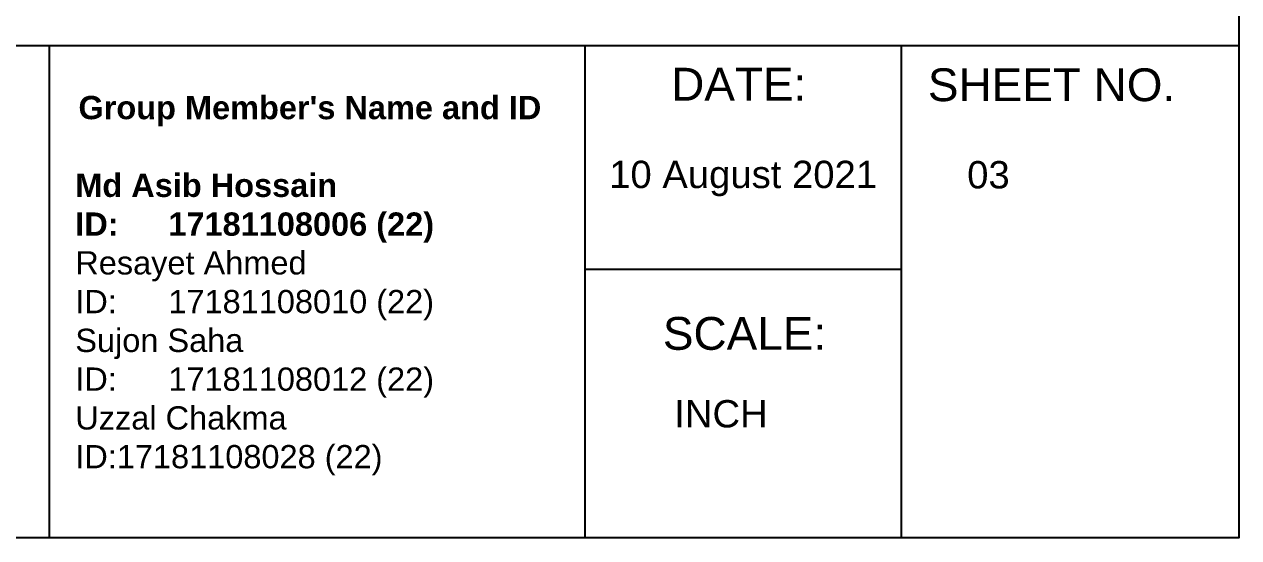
# Model space of a CAD drawing. Header units: inches. Extents: x 61 to 2163, y 256 to 1325.
# Drawn here: x 822 to 1709, y 256 to 631 of the extents above; entities that cross this region are included whole.
import ezdxf

# ---------------------------------------------------------------- set-up
doc = ezdxf.new("R2010")
doc.units = ezdxf.units.IN
doc.header["$MEASUREMENT"] = 0
doc.layers.add('PDF_0', color=7, linetype='Continuous')
doc.layers.add('PDF_Text', color=7, linetype='Continuous')
doc.styles.add('PDF Arial', font='arial.ttf')
doc.styles.add('PDF Arial Bold', font='arialbd.ttf')

msp = doc.modelspace()

# ---------------------------------------------------------------- linework, layer by layer
at = {"layer": 'PDF_0', "lineweight": 25}
msp.add_lwpolyline([(61.45, 1325.13), (1709.01, 1325.13), (1709.01, 256.1), (61.45, 256.1)], close=True, dxfattribs=at)
for points in [[(61.45, 615.84), (1709.01, 615.84)], [(839.94, 615.84), (839.94, 256.1)], [(1231.26, 615.84), (1231.26, 256.1)], [(1462.48, 615.84), (1462.48, 256.1)], [(1231.26, 452.55), (1462.48, 452.55)]]:
    msp.add_lwpolyline(points, dxfattribs=at)

# ---------------------------------------------------------------- texts
at = {"layer": 'PDF_Text', "attachment_point": 7}
for s, insert, char_height, style in [('DATE:', (1294.41, 575.66), 23.999, 'PDF Arial'), ('SHEET NO.', (1481.94, 574.93), 23.999, 'PDF Arial'), ("Group Member's Name and ID", (861.38, 556.94), 16.9994, 'PDF Arial Bold'), ('10 August 2021', (1249.12, 505.68), 19.9992, 'PDF Arial'), ('03', (1510.64, 511.2), 19.999, 'PDF Arial'), ('{\\fArial|b1|i0|c0|p34;Md Asib Hossain\\PID:^I17181108006 (22)}\\PResayet Ahmed\\PID:^I17181108010 (22)\\PSujon Saha\\PID:^I17181108012 (22)\\PUzzal Chakma\\PID:17181108028 (22)', (859.08, 301.76), 16.9994, 'PDF Arial'), ('SCALE:', (1288.35, 393.14), 23.999, 'PDF Arial'), ('INCH', (1296.64, 336.44), 19.999, 'PDF Arial')]:
    msp.add_mtext(s, dxfattribs=dict(at, insert=insert, char_height=char_height, style=style))

doc.saveas('drawing.dxf')
